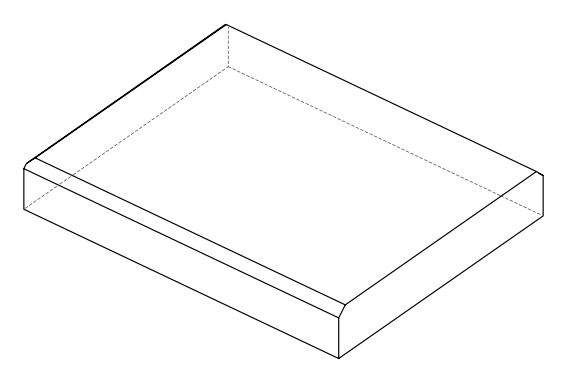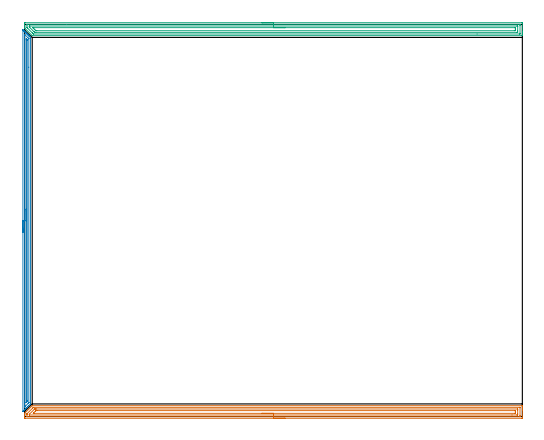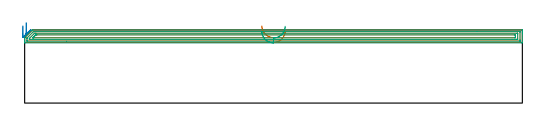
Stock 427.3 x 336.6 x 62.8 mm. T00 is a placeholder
(PLAN: 3 operations, 0 tool changes, 35.6 min)
(1 AREA_MILL | FG_CHAMFER_SURFACE | UGT0205_001 | 13.87 min | 24904 mm3)
(2 AREA_MILL_1 | FG_CHAMFER_SURFACE_1 | UGT0205_001 | 7.89 min | 6901 mm3)
(3 AREA_MILL_2 | FG_CHAMFER_SURFACE_2 | UGT0205_001 | 13.88 min | 26172 mm3)
(TOOL UGT0205_001 | Chamfer Mill 20 x 3 x 45 deg. | D20 FL50 Z2)
(OP 1 AREA_MILL)
G17 G21 G94 G90
T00 M6
G54
G17 G0 G90 X223.65 Y-1.5 S1061 M3
G43 Z72.8 H0
Z62.
G94 G1 X223.612 Z61.128 F250.
X223.498 Z60.263
X223.309 Z59.412
X223.047 Z58.58
X222.713 Z57.774
X222.31 Z57.
X221.842 Z56.264
X221.31 Z55.572
X220.721 Z54.929
X220.078 Z54.34
X219.386 Z53.808
X218.65 Z53.34
X217.876 Z52.937
X217.07 Z52.603
X216.238 Z52.341
X215.387 Z52.152
X214.522 Z52.038
X213.65 Z52.
X0.616
X0.095 Y-1.493 Z52.003
X0.008 Y-1.491 Z52.005
X0. Y-0.976 Z52.519
Y-0.701 Z52.794
Y-0.09 Z53.404
Y0.46 Z53.957
Y0.797 Z54.293
Y1.347 Z54.843
Y1.683 Z55.178
Y2.508 Z56.007
Y2.57 Z56.069
X0.001 Y2.791 Z56.289
X0.021 Y2.821 Z56.321
X6.42 Y9.22 Z62.719
X6.493 Y9.298 Z62.786
X6.869 Y9.3 Z62.8
X427.13
X427.29 Y9.297 Z62.788
X427.292 Y9.271 Z62.762
X427.3 Y8.902 Z62.402
Y8.563 Z62.063
Y7.89 Z61.385
Y6.666 Z60.163
Y6.117 Z59.611
Y5.505 Z59.
Y-0.701 Z52.796
X427.297 Y-0.976 Z52.521
X427.292 Y-1.492 Z52.006
X427.205 Y-1.494 Z52.004
X426.684 Y-1.5 Z52.
X213.65
Y-0.086 Z53.414
X2.403
X2.18 Y-0.084 Z53.416
X2.071 Y-0.082 Z53.418
X2.023 Y-0.079 Z53.421
X2.01 Y-0.052 Z53.448
X2.006 Y0.054 Z53.554
X2.001 Y0.309 Z53.809
Y1.683 Z55.183
X2.003 Y2.08 Z55.58
X2.01 Y2.325 Z55.825
X2.036 Y2.374 Z55.874
X2.083 Y2.427 Z55.927
X2.221 Y2.57 Z56.07
X6.869 Y7.219 Z60.719
X7.207 Y7.554 Z61.054
X7.396 Y7.738 Z61.238
X7.545 Y7.879 Z61.379
X7.766 Y7.886 Z61.386
X424.897
X425.12 Y7.884 Z61.384
X425.229 Y7.882 Z61.382
X425.277 Y7.879 Z61.379
X425.29 Y7.852 Z61.352
X425.294 Y7.746 Z61.246
X425.299 Y7.491 Z60.991
X425.3 Y0.797 Z54.297
X425.298 Y0.399 Z53.899
X425.29 Y-0.002 Z53.498
X425.277 Y-0.079 Z53.421
X425.23 Y-0.082 Z53.418
X425.12 Y-0.084 Z53.416
X424.897 Y-0.086 Z53.414
X213.65
Y1.328 Z54.828
X4.189 Y1.329 Z54.829
X4.07 Y1.331 Z54.831
X4.028 Y1.333 Z54.833
X4.012 Y1.334 Z54.834
X4.009 Y1.371 Z54.871
X4.004 Y1.496 Z54.996
Y1.683 Z55.183
X4.008 Y1.863 Z55.363
X4.023 Y1.912 Z55.412
X4.059 Y1.951 Z55.451
X4.189 Y2.089 Z55.589
X8.216 Y6.117 Z59.617
X8.436 Y6.334 Z59.834
X8.512 Y6.406 Z59.906
X8.572 Y6.461 Z59.961
X8.655 Y6.464 Z59.964
X9.193 Y6.47 Z59.97
X9.548 Y6.471 Z59.971
X10.084 Y6.472 Z59.972
X423.111 Y6.471 Z59.971
X423.23 Y6.469 Z59.969
X423.272 Y6.467 Z59.967
X423.288 Y6.465 Z59.965
X423.291 Y6.429 Z59.929
X423.296 Y6.304 Z59.804
X423.299 Y6.117 Z59.617
X423.3 Y5.929 Z59.429
Y5.23 Z58.73
Y2.382 Z55.882
X423.297 Y1.683 Z55.183
X423.294 Y1.502 Z55.002
X423.28 Y1.335 Z54.835
X423.111 Y1.333 Z54.833
X422.574 Y1.33 Z54.83
X418.432 Y1.328 Z54.828
X213.65
Y2.743 Z56.243
X8.278
X7.762 Y2.744 Z56.244
X7.586 Y2.745 Z56.245
X7.337 Y2.749 Z56.249
X7.445 Y2.885 Z56.385
X7.611 Y3.058 Z56.558
X7.762 Y3.213 Z56.713
X9.22 Y4.67 Z58.17
X9.548 Y4.995 Z58.495
X9.601 Y5.04 Z58.54
X9.638 Y5.05 Z58.55
X9.727 Y5.053 Z58.553
X10.442 Y5.057 Z58.557
X10.616
X420.605
X421.2 Y5.055 Z58.555
X421.267 Y5.053 Z58.553
X421.284 Y5.051 Z58.551
X421.29 Y5.039 Z58.539
X421.293 Y4.989 Z58.489
X421.298 Y4.782 Z58.282
X421.3 Y4.368 Z57.868
Y3.481 Z56.981
X421.299 Y3.026 Z56.526
X421.297 Y2.81 Z56.31
X421.293 Y2.757 Z56.257
X421.29 Y2.749 Z56.249
X421.282 Y2.747 Z56.247
X421.253 Y2.744 Z56.244
X421.15 Y2.743 Z56.243
X213.65
X212.778 Z56.281
X211.914 Z56.395
X211.062 Z56.583
X210.23 Z56.846
X209.424 Z57.18
X208.65 Z57.582
X207.914 Z58.051
X207.222 Z58.582
X206.579 Z59.172
X205.99 Z59.815
X205.459 Z60.507
X204.99 Z61.243
X204.587 Z62.016
X204.253 Z62.822
X203.991 Z63.654
X203.802 Z64.506
X203.688 Z65.371
X203.65 Z66.243
G0 Z72.8
M5
M2
(OP 2 AREA_MILL_1)
G17 G21 G94 G90
T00 M6
G54
G17 G0 G90 X-1.5 Y158.15 S1061 M3
G43 Z72.8 H0
Z66.3
G94 G1 Y158.188 Z65.428 F250.
Y158.302 Z64.564
Y158.491 Z63.712
Y158.753 Z62.88
Y159.087 Z62.074
Y159.49 Z61.3
Y159.959 Z60.564
Y160.49 Z59.872
Y161.079 Z59.229
Y161.722 Z58.64
Y162.414 Z58.108
Y163.15 Z57.64
Y163.924 Z57.237
Y164.73 Z56.903
Y165.562 Z56.641
Y166.414 Z56.452
Y167.279 Z56.338
Y168.15 Z56.3
Y331.755
X-1.493 Y331.964 Z56.304
X-1.491 Y331.981 Z56.305
X-1.463 Y331.964 Z56.335
X-1.08 Y331.58 Z56.72
X-0.922 Y331.423 Z56.875
X-0.868 Y331.368 Z56.931
X-0.68 Y331.18 Z57.119
X-0.625 Y331.126 Z57.172
X-0.569 Y331.07 Z57.23
X-0.384 Y330.884 Z57.415
X-0.328 Y330.829 Z57.469
X-0.271 Y330.772 Z57.528
X-0.088 Y330.589 Z57.711
X-0.031 Y330.533 Z57.766
X0.027 Y330.474 Z57.826
X0.207 Y330.293 Z58.006
X0.266 Y330.236 Z58.062
X0.325 Y330.176 Z58.124
X0.503 Y329.998 Z58.302
X0.563 Y329.939 Z58.359
X0.623 Y329.877 Z58.422
X0.798 Y329.702 Z58.597
X0.859 Y329.642 Z58.656
X0.921 Y329.579 Z58.72
X1.094 Y329.407 Z58.893
X1.156 Y329.345 Z58.953
X1.219 Y329.281 Z59.018
X1.389 Y329.111 Z59.188
X1.453 Y329.048 Z59.25
X1.517 Y328.983 Z59.316
X1.685 Y328.815 Z59.484
X1.75 Y328.752 Z59.546
X1.815 Y328.685 Z59.615
X1.981 Y328.52 Z59.78
X2.047 Y328.455 Z59.843
X2.114 Y328.387 Z59.913
X2.276 Y328.224 Z60.075
X2.344 Y328.158 Z60.14
X2.412 Y328.089 Z60.211
X2.572 Y327.929 Z60.371
X2.641 Y327.861 Z60.437
X2.71 Y327.791 Z60.509
X2.867 Y327.633 Z60.666
X2.937 Y327.564 Z60.734
X3.008 Y327.493 Z60.807
X3.163 Y327.337 Z60.962
X3.234 Y327.268 Z61.031
X3.306 Y327.194 Z61.105
X3.459 Y327.042 Z61.258
X3.531 Y326.971 Z61.327
X3.604 Y326.896 Z61.403
X3.754 Y326.746 Z61.553
X3.828 Y326.674 Z61.624
X3.902 Y326.598 Z61.701
X4.05 Y326.451 Z61.849
X4.125 Y326.377 Z61.921
X4.2 Y326.3 Z62.
X4.345 Y326.155 Z62.144
X4.422 Y326.08 Z62.218
X4.499 Y326.002 Z62.297
X4.867 Y325.634 Z62.665
X4.903 Y325.598 Z62.698
X5. Y325.495 Z62.784
Y325.107 Z62.8
Y11.193
Y10.805 Z62.784
X4.902 Y10.7 Z62.697
X4.867 Y10.666 Z62.665
X3.604 Y9.404 Z61.403
X2.71 Y8.51 Z60.509
X1.816 Y7.615 Z59.615
X1.75 Y7.548 Z59.546
X1.685 Y7.484 Z59.484
X1.518 Y7.317 Z59.317
X1.453 Y7.252 Z59.25
X1.389 Y7.189 Z59.188
X1.219 Y7.019 Z59.018
X1.156 Y6.955 Z58.953
X1.094 Y6.893 Z58.893
X0.921 Y6.721 Z58.72
X0.859 Y6.658 Z58.656
X0.798 Y6.598 Z58.597
X0.623 Y6.423 Z58.422
X0.563 Y6.361 Z58.359
X0.502 Y6.302 Z58.301
X0.325 Y6.125 Z58.124
X0.266 Y6.064 Z58.062
X0.207 Y6.006 Z58.006
X0.027 Y5.827 Z57.826
X-0.031 Y5.767 Z57.766
X-0.089 Y5.711 Z57.71
X-0.271 Y5.528 Z57.528
X-0.328 Y5.471 Z57.469
X-0.384 Y5.415 Z57.415
X-0.569 Y5.23 Z57.23
X-0.625 Y5.174 Z57.172
X-0.68 Y5.12 Z57.119
X-0.867 Y4.932 Z56.932
X-0.922 Y4.877 Z56.875
X-1.08 Y4.719 Z56.719
X-1.166 Y4.634 Z56.634
X-1.367 Y4.432 Z56.431
X-1.467 Y4.336 Z56.33
X-1.493 Y4.318 Z56.303
X-1.499 Y4.336 Z56.299
X-1.5 Y4.545 Z56.3
Y168.15
X-0.086 Z57.714
Y327.901
X-0.084 Y328.01 Z57.716
X-0.081 Y328.083 Z57.719
X-0.078 Y328.12 Z57.722
X-0.074 Y328.117 Z57.726
X-0.031 Y328.078 Z57.769
X0.259 Y327.791 Z58.059
X2.942 Y325.108 Z60.742
X3.531 Y324.512 Z61.331
X3.564 Y324.474 Z61.364
X3.579 Y324.447 Z61.379
X3.582 Y324.378 Z61.382
X3.585 Y324.268 Z61.385
X3.586 Y299.918 Z61.386
X3.585 Y12.033 Z61.385
X3.584 Y11.977 Z61.384
X3.579 Y11.869 Z61.379
X3.573 Y11.834 Z61.373
X3.562 Y11.819 Z61.362
X3.531 Y11.784 Z61.331
X3.237 Y11.488 Z61.037
X2.943 Y11.193 Z60.743
X0.859 Y9.109 Z58.659
X0.26 Y8.51 Z58.06
X0.113 Y8.365 Z57.913
X-0.031 Y8.226 Z57.769
X-0.073 Y8.188 Z57.727
X-0.08 Y8.345 Z57.72
X-0.084 Y8.455 Z57.716
X-0.085 Y8.51 Z57.715
X-0.086 Y8.564 Z57.714
Y168.15
X1.328 Z59.128
X1.329 Y323.319 Z59.129
X1.33 Y323.741 Z59.13
X1.334 Y324.213 Z59.134
X1.335 Y324.248 Z59.135
X1.38 Y324.213 Z59.18
X1.75 Y323.848 Z59.55
X2.013 Y323.581 Z59.813
X2.144 Y323.445 Z59.944
X2.165 Y323.412 Z59.965
X2.167 Y323.379 Z59.967
X2.169 Y323.319 Z59.969
X2.171 Y322.896 Z59.971
Y13.876
X2.17 Y13.454 Z59.97
X2.166 Y12.981 Z59.966
X2.164 Y12.881 Z59.964
X2.101 Y12.81 Z59.901
X2.013 Y12.717 Z59.813
X1.75 Y12.45 Z59.55
X1.569 Y12.268 Z59.369
X1.388 Y12.087 Z59.188
X1.367 Y12.068 Z59.167
X1.353 Y12.057 Z59.153
X1.336 Y12.047 Z59.136
X1.332 Y12.064 Z59.132
X1.33 Y12.087 Z59.13
X1.329 Y12.14 Z59.129
X1.328 Y168.15 Z59.128
Y169.022 Z59.167
Y169.887 Z59.28
Y170.738 Z59.469
Y171.57 Z59.732
Y172.376 Z60.065
Y173.15 Z60.468
Y173.886 Z60.937
Y174.578 Z61.468
Y175.221 Z62.057
Y175.811 Z62.701
Y176.342 Z63.393
Y176.81 Z64.128
Y177.213 Z64.902
Y177.547 Z65.708
Y177.809 Z66.54
Y177.998 Z67.392
Y178.112 Z68.257
Y178.15 Z69.128
G0 Z72.8
M5
M2
(OP 3 AREA_MILL_2)
G17 G21 G94 G90
T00 M6
G54
G17 G0 G90 X203.65 Y338.1 S1061 M3
G43 Z72.8 H0
Z61.7
G94 G1 X203.688 Z60.828 F250.
X203.802 Z59.964
X203.991 Z59.112
X204.253 Z58.28
X204.587 Z57.474
X204.99 Z56.7
X205.458 Z55.964
X205.99 Z55.272
X206.579 Z54.629
X207.222 Z54.04
X207.914 Z53.509
X208.65 Z53.04
X209.424 Z52.637
X210.23 Z52.303
X211.062 Z52.041
X211.913 Z51.852
X212.778 Z51.738
X213.65 Z51.7
X426.684
X426.949 Y338.097 Z51.702
X427.29 Y338.092 Z51.706
X427.3 Y337.746 Z52.051
Y330.314 Z59.48
Y329.76 Z60.037
Y329.42 Z60.376
Y328.865 Z60.931
Y328.526 Z61.27
Y327.846 Z61.953
Y327.48 Z62.32
X427.298 Y327.069 Z62.722
X427.297 Y327.043 Z62.748
X427.29 Y327.003 Z62.788
X427.13 Y327. Z62.8
X6.869
X6.497 Y327.005 Z62.791
X6.385 Y327.116 Z62.682
X0.17 Y333.33 Z56.468
X0.058 Y333.444 Z56.354
X0.01 Y333.496 Z56.302
X0. Y333.784 Z56.015
Y334.106 Z55.693
Y334.786 Z55.009
Y336.02 Z53.777
Y336.574 Z53.22
Y337.191 Z52.604
X0.001 Y337.469 Z52.327
X0.004 Y338.082 Z51.714
X0.007 Y338.091 Z51.705
X0.616 Y338.1 Z51.7
X213.65
Y336.686 Z53.114
X424.897
X425.009 Y336.685 Z53.115
X425.231 Y336.681 Z53.119
X425.287 Y336.679 Z53.121
X425.291 Y336.666 Z53.134
X425.296 Y336.632 Z53.168
X425.298 Y336.574 Z53.226
X425.3 Y336.171 Z53.629
Y335.68 Z54.12
X425.299 Y329.018 Z60.782
X425.292 Y328.526 Z61.274
X425.29 Y328.431 Z61.369
X425.119 Y328.421 Z61.379
X425.006 Y328.416 Z61.384
X424.897 Y328.415 Z61.385
X388.421 Y328.414 Z61.386
X7.762 Y328.415 Z61.385
X7.651 Y328.418 Z61.382
X7.578 Y328.421 Z61.379
X7.535 Y328.426 Z61.374
X7.514 Y328.444 Z61.356
X7.428 Y328.526 Z61.274
X6.869 Y329.081 Z60.719
X6.53 Y329.42 Z60.38
X2.403 Y333.548 Z56.252
X2.066 Y333.891 Z55.909
X2.018 Y333.943 Z55.857
X2.01 Y333.993 Z55.807
X2.006 Y334.093 Z55.707
X2.001 Y334.294 Z55.506
Y336.082 Z53.718
X2.008 Y336.574 Z53.226
X2.01 Y336.669 Z53.131
X2.181 Y336.679 Z53.121
X2.294 Y336.684 Z53.116
X2.403 Y336.685 Z53.115
X36.07 Y336.686 Z53.114
X213.65
Y335.272 Z54.528
X422.626 Y335.271 Z54.529
X423.111 Y335.268 Z54.532
X423.271 Y335.265 Z54.535
X423.29 Y335.263 Z54.537
X423.294 Y335.202 Z54.598
X423.298 Y335.101 Z54.699
X423.299 Y334.975 Z54.825
X423.3 Y334.786 Z55.014
Y331.019 Z58.781
X423.299 Y330.314 Z59.486
X423.298 Y330.127 Z59.673
X423.29 Y329.936 Z59.864
X423.283 Y329.835 Z59.965
X423.232 Y329.833 Z59.967
X423.111 Y329.831 Z59.969
X422.702 Y329.829 Z59.971
X9.548
X9.139 Y329.83 Z59.97
X8.655 Y329.834 Z59.966
X8.591 Y329.835 Z59.965
X8.521 Y329.891 Z59.909
X8.375 Y330.031 Z59.769
X8.087 Y330.314 Z59.486
X4.508 Y333.891 Z55.909
X4.189 Y334.212 Z55.588
X4.052 Y334.356 Z55.444
X4.019 Y334.392 Z55.408
X4.01 Y334.471 Z55.329
X4.005 Y334.596 Z55.204
X4.002 Y334.786 Z55.014
Y334.973 Z54.827
X4.01 Y335.164 Z54.636
X4.017 Y335.265 Z54.535
X4.068 Y335.267 Z54.533
X4.189 Y335.269 Z54.531
X4.598 Y335.271 Z54.529
X213.65 Y335.272 Z54.528
Y333.857 Z55.943
X420.465
X421.281 Y333.85 Z55.95
X421.3 Y333.022 Z56.778
Y332.997 Z56.803
Y332.127 Z57.673
X421.299 Y332.103 Z57.697
X421.283 Y331.25 Z58.55
X420.431 Y331.243 Z58.557
X420.397
X10.408
X9.978 Y331.244 Z58.556
X9.763 Y331.246 Z58.554
X9.657 Y331.25 Z58.55
X9.607 Y331.253 Z58.547
X9.548 Y331.306 Z58.494
X8.746 Y332.103 Z57.697
X8.655 Y332.193 Z57.607
X7.852 Y332.997 Z56.803
X7.762 Y333.087 Z56.713
X7.044 Y333.817 Z55.983
X7.011 Y333.851 Z55.949
X7.045 Y333.853 Z55.947
X7.147 Y333.855 Z55.945
X7.352 Y333.857 Z55.943
X7.762
X213.65
X214.522 Z55.981
X215.386 Z56.095
X216.238 Z56.283
X217.07 Z56.546
X217.876 Z56.88
X218.65 Z57.282
X219.386 Z57.751
X220.078 Z58.282
X220.721 Z58.872
X221.31 Z59.515
X221.841 Z60.207
X222.31 Z60.943
X222.713 Z61.716
X223.047 Z62.522
X223.309 Z63.354
X223.498 Z64.206
X223.612 Z65.071
X223.65 Z65.943
G0 Z72.8
M5
M2
